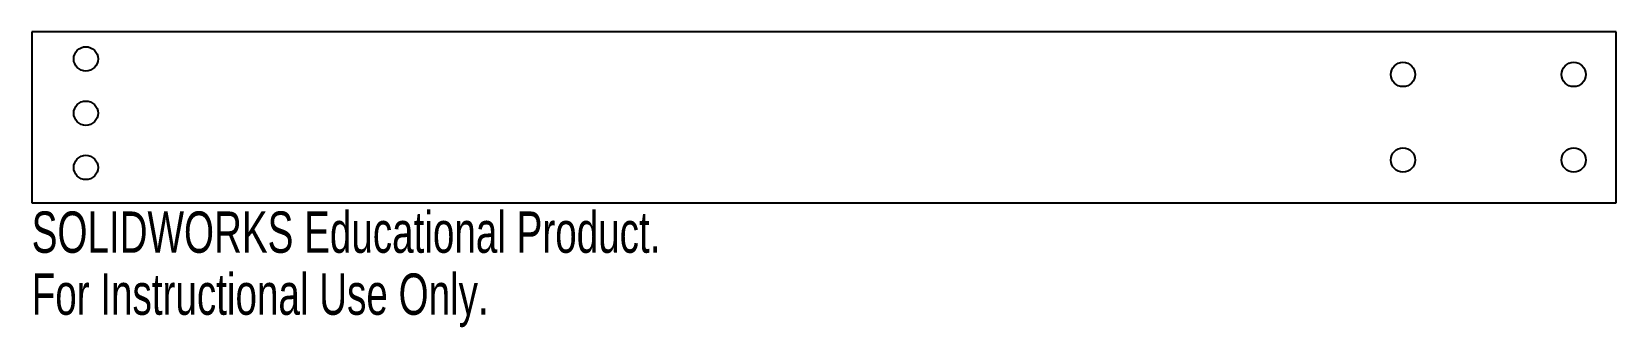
# Model space of a CAD drawing. Header units: inches. Extents: x -3.66 to 3.66, y -0.97 to 0.39.
import ezdxf

# ---------------------------------------------------------------- set-up
doc = ezdxf.new("R2010")
doc.units = ezdxf.units.IN
doc.header["$MEASUREMENT"] = 0
doc.styles.add('SLDTEXTSTYLE0', font='TXT', dxfattribs={"width": 0.7})

msp = doc.modelspace()

# ---------------------------------------------------------------- linework, layer by layer
at = {"color": 7, "linetype": 'Continuous', "lineweight": 25}
for p, q in [((3.6557, 0.3937), (-3.6557, 0.3937)), ((-3.6557, 0.3937), (-3.6557, -0.3937)), ((3.6557, -0.3937), (3.6557, 0.3937)), ((-3.6557, -0.3937), (3.6557, -0.3937))]:
    msp.add_line(p, q, dxfattribs=at)
for centre in [(-3.4057, 0.2687), (2.6715, 0.1969), (3.4589, 0.1969), (-3.4057, 0.0187), (2.6715, -0.1969), (3.4589, -0.1969), (-3.4057, -0.2313)]:
    msp.add_circle(centre, 0.056, dxfattribs=at)

# ---------------------------------------------------------------- texts
at = {"color": 7, "linetype": 'Continuous', "char_height": 0.1903, "attachment_point": 1, "style": 'SLDTEXTSTYLE0'}
for s, insert in [('SOLIDWORKS Educational Product.', (-3.6557, -0.4338)), ('For Instructional Use Only.', (-3.6557, -0.7193))]:
    msp.add_mtext(s, dxfattribs=dict(at, insert=insert))

doc.saveas('drawing.dxf')
